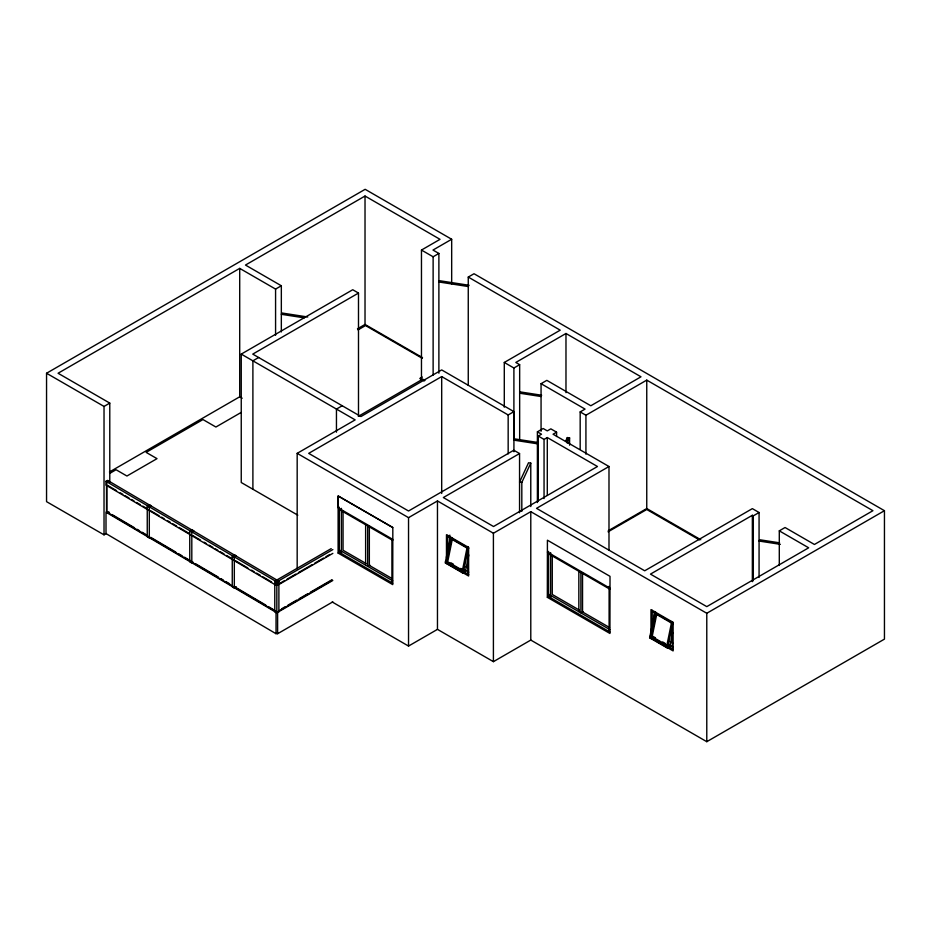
<?xml version="1.0" encoding="UTF-8"?>
<svg xmlns="http://www.w3.org/2000/svg" width="931" height="931" viewBox="0 0 931 931"><rect width="100%" height="100%" fill="white"/><g stroke="black" fill="none" stroke-linecap="round" stroke-linejoin="round"><path stroke-width="1.4" d="M450.243 538.176L445.193 562.859L463.219 573.263L465.128 572.751L468.782 554.934M446.426 563.569L451.756 537.524M452.396 538.828L447.706 561.754L463.254 570.726M467.315 546.497L461.985 572.553L463.894 572.041L465.128 572.751M463.219 573.263L468.549 547.219M672.648 632.615L669.564 647.697L667.655 648.209L649.629 637.805L654.958 611.76M650.862 638.515L656.192 612.47M656.832 613.773L652.142 636.699L666.503 644.985M666.421 647.499L671.751 621.454M667.655 648.209L672.706 623.537M538.176 443.912L513.924 440.165L514.529 438.862L537.35 442.4M521.814 482.433L530.775 463.114L528.529 462.765L519.556 482.095L521.814 482.433L521.814 511.387M565.536 441.422L567.328 437.57L569.586 437.919L569.586 445.158M567.188 443.063L569.586 437.919M106.32 533.51L104.028 534.848L46.55 501.658L46.55 373.25L365.15 189.307L451.675 239.267L451.675 283.99M281.337 331.936L281.337 285.77L275.576 289.087L239.709 268.384L58.071 373.25L109.777 403.1L109.777 482.456M424.967 380.488L421.464 378.463L421.464 250.055L440.026 239.337L365.022 196.034L245.47 265.056L281.337 285.77M46.55 373.25L104.028 406.428L109.777 403.1M297.792 515.169L241.245 482.514L241.245 354.106L352.733 289.739L358.493 293.067L358.493 415.703M358.493 293.067L252.755 354.106L360.925 416.553L441.69 369.921L513.924 411.63L513.924 451.744M451.675 239.267L432.985 250.055L438.885 253.453L438.885 373.215M258.655 357.504L252.895 360.832L252.895 489.252M421.464 250.055L433.124 256.781L438.885 253.453M109.427 472.005L239.709 396.792L242.176 398.224M357.469 328.806L365.022 324.442L422.523 357.644M109.811 473.344L116.049 469.736L126.93 476.02L157.013 458.646L146.132 452.373L202.97 419.555L215.899 427.026L241.071 412.491M358.016 329.9L365.534 325.559L422.139 358.237M108.857 480.827L106.797 482.014L106.797 512.934L108.857 511.747M468.258 385.283L468.258 277.066L474.019 273.737L884.45 510.7L884.45 639.12L706.78 741.693L530.786 640.074L493.407 661.662L437.465 629.368L408.534 646.067L332.216 601.996M147.249 505.859L149.309 504.672L151.369 505.859L149.309 507.046L147.249 505.859L147.249 536.78L149.309 537.967L149.309 507.046M342.212 405.753L336.452 409.081L336.452 432.17M422.29 377.032L419.8 378.463L424.164 380.988M358.295 416.355L421.859 379.65M297.175 568.783L297.175 453.35L355.165 419.881L241.245 354.106M513.924 411.63L508.163 414.958L441.69 376.578L308.696 453.362L408.534 511.003L513.796 450.232L519.556 453.548L519.556 512.713M189.749 530.891L191.809 529.704L193.869 530.891L191.809 532.09L189.749 530.891L189.749 561.812L191.809 562.999L191.809 532.09M504.288 407.184L504.288 362.462L560.218 330.168L468.258 277.066M541.062 431.309L541.062 383.688L546.823 380.36L590.813 405.765L640.993 376.799L565.978 333.484L515.809 362.462L519.661 364.684L519.661 439.711M504.288 362.462L513.9 368.001L519.661 364.684M232.261 555.935L234.321 554.736L236.381 555.935L234.321 557.122L232.261 555.935L232.261 586.844L234.321 588.031L236.381 586.844M274.773 580.967L276.833 579.78L278.893 580.967L278.893 611.876L276.833 613.063L274.773 611.876L274.773 580.967L276.833 582.154L278.893 580.967M331.203 548.615L276.007 580.49L277.647 581.444L332.856 549.569M537.396 502.531L537.396 431.833L543.157 428.504L547.288 430.89L550.826 428.854L556.587 432.17L556.587 436.499M278.334 584.191L284.607 580.56M287.109 579.117L295.895 574.043M298.409 572.6L312.199 564.628M314.713 563.185L323.499 558.111M326.001 556.668L329.772 554.492M332.856 553.375L277.647 585.25L277.647 581.444M538.293 501.018L538.293 436.08L541.528 434.218L537.396 431.833M580.176 449.429L580.176 411.909L585.052 409.093L541.062 383.688M392.742 527.551L338.116 496.014L338.116 553.084L340.42 551.757M297.175 453.35L408.534 517.648L437.465 500.948L493.407 533.242L530.786 511.666L706.78 613.273L884.45 510.7M519.556 453.548L443.354 497.55L493.535 526.515L597.469 466.512L547.288 437.547L544.053 439.409L538.293 436.08M556.587 432.17L553.049 434.218L608.99 466.512L608.99 550.198M580.176 411.909L585.925 415.238L646.754 380.116L872.929 510.7L814.427 544.472L785.054 527.516L779.294 530.845L779.294 565.466M281.604 608.839L285.363 606.663M287.877 605.22L296.652 600.146M299.165 598.703L307.94 593.629M310.454 592.174L331.785 579.862M278.334 611.295L332.274 580.153M332.809 580.467L277.613 612.33L277.613 633.732L276.041 632.824M369.886 565.094L367.687 566.362L367.687 525.934M277.613 633.732L332.809 601.868M608.99 466.512L536.535 508.338L644.706 570.784L752.353 508.629L759.068 512.515L759.068 577.441M608.269 530.751L646.754 508.535L700.787 539.724M608.083 531.822L646.754 509.49L699.425 539.91M547.335 597.318L547.416 540.201L610.014 576.336L609.933 633.464L547.335 597.318L549.639 595.991M583.097 611.62L580.897 612.889L580.897 572.472M759.068 512.515L753.307 515.844L752.353 515.285L650.466 574.113L706.78 606.628L808.667 547.8L779.294 530.845M105.959 481.304L107.624 480.361L277.659 580.49L275.995 581.433L105.959 481.304L105.959 485.109L275.995 585.238L275.995 581.433M106.541 484.772L106.541 511.887L109.544 513.074M276.041 612.33L106.006 512.19L106.006 533.591L276.041 633.732L277.624 632.836M465.453 571.192L463.545 571.704L445.518 561.288M649.629 637.805L651.537 637.293M669.889 646.137L667.981 646.649L649.954 636.245M469.131 285.282L439.479 280.697L438.885 281.988L468.526 286.573M307.754 316.994L281.942 313.002L281.337 314.306L304.286 317.855M541.667 395.233L520.254 391.916L519.661 393.219L541.062 396.525M779.55 542.82L759.673 539.747L759.068 541.051L780.364 544.344M660.416 615.845L662.814 617.23M665.211 618.615L667.597 619.988M652.212 611.26L673.125 623.339M654.644 613.32L672.671 623.723M547.416 552.095L610.014 588.229M548.568 553.805L609.91 589.218M670.262 641.668L672.729 643.088M669.436 644.985L673.125 647.115M653.062 636.42L655.471 637.805M662.674 641.971L665.083 643.356M669.436 647.359L673.125 649.501M668.33 646.987L669.564 647.697M579.257 610.049L552.269 594.467L552.269 555.481M609.526 627.517L582.538 611.946L582.538 572.961M458.378 542.284L460.775 543.669M463.161 545.042L465.558 546.427M548.568 594.234L609.91 629.647M447.776 536.314L468.689 548.394M450.208 538.374L468.235 548.778M609.91 632.021L548.568 596.608L548.568 551.42M465.826 566.711L468.293 568.131M465 570.04L468.689 572.169M451.023 562.859L453.432 564.244M460.647 568.41L463.044 569.795M465 572.414L468.689 574.543M446.473 563.22L468.619 576.01L468.619 547.475L446.473 534.685L446.473 557.518M392.824 539.398L338.197 507.861L338.197 495.967L392.824 527.505L392.742 584.621L338.116 553.084M339.35 509.571L392.731 540.399M366.069 563.523L343.05 550.233L343.05 511.259M392.347 578.698L369.339 565.408L369.339 526.434M339.35 550L392.731 580.816M392.731 583.202L339.35 552.374L339.35 507.197M107.798 485.517L116.55 490.66M120.297 492.871L122.799 494.349M125.301 495.816L129.048 498.027M131.55 499.505L134.052 500.971M136.554 502.449L140.302 504.66M142.804 506.127L146.551 508.338M150.31 510.549L159.061 515.704M161.552 517.17L164.054 518.648M167.813 520.848L170.303 522.326M172.805 523.792L176.564 526.003M179.055 527.481L189.063 533.37M192.81 535.581L200.316 539.992M204.064 542.203L206.566 543.681M209.068 545.147L212.815 547.358M215.317 548.836L217.819 550.302M220.321 551.78L224.068 553.992M226.57 555.458L232.82 559.135M235.322 560.613L247.821 567.98M251.579 570.179L254.07 571.657M256.572 573.135L260.331 575.335M262.821 576.813L271.573 581.968M112.046 514.552L134.553 527.796M137.055 529.274L139.557 530.74M142.047 532.218L145.806 534.429M150.799 537.373L175.808 552.095M178.31 553.573L182.057 555.784M184.559 557.25L193.311 562.405M195.813 563.883L218.32 577.127M220.822 578.605L223.312 580.071M225.814 581.549L229.573 583.76M234.565 586.705L265.824 605.115M268.326 606.581L274.575 610.27M106.541 511.887L275.332 611.283M753.307 515.844L753.307 580.769M752.353 515.285L752.353 581.654M706.78 613.273L706.78 741.693M672.298 621.908L672.298 649.012M654.272 611.504L654.272 617.206M652.212 610.305L652.212 626.004M646.754 380.116L646.754 508.535M609.107 586.379L609.107 631.555M585.925 415.238L585.925 454.188M578.838 571.273L578.838 611.702M567.328 437.57L567.328 440.468M565.978 333.484L565.978 392.649M550.628 552.618L550.628 597.795M547.288 437.547L547.288 495.257M544.053 439.409L544.053 498.562M530.775 463.114L530.775 506.545M530.786 511.666L530.786 640.074M513.9 368.001L513.9 440.154M508.163 414.958L508.163 453.909M493.407 533.242L493.407 661.662M467.862 546.962L467.862 574.066M449.836 535.127L449.836 543.681M447.776 535.36L447.776 552.49M441.69 376.578L441.69 493.442M437.465 500.948L437.465 629.368M433.124 256.781L433.124 375.1M408.534 517.648L408.534 646.067M391.916 538.956L391.916 582.725M365.627 524.747L365.627 565.175M365.022 196.034L365.022 324.442M341.409 508.384L341.409 553.573M276.833 582.154L276.833 613.063M276.041 611.423L276.041 633.732M275.576 289.087L275.576 335.265M239.709 268.384L239.709 396.792M234.321 557.122L234.321 588.031M104.028 406.428L104.028 534.848M673.125 622.385L650.978 609.596L650.978 638.131L673.125 650.92L673.125 622.385"/></g></svg>
